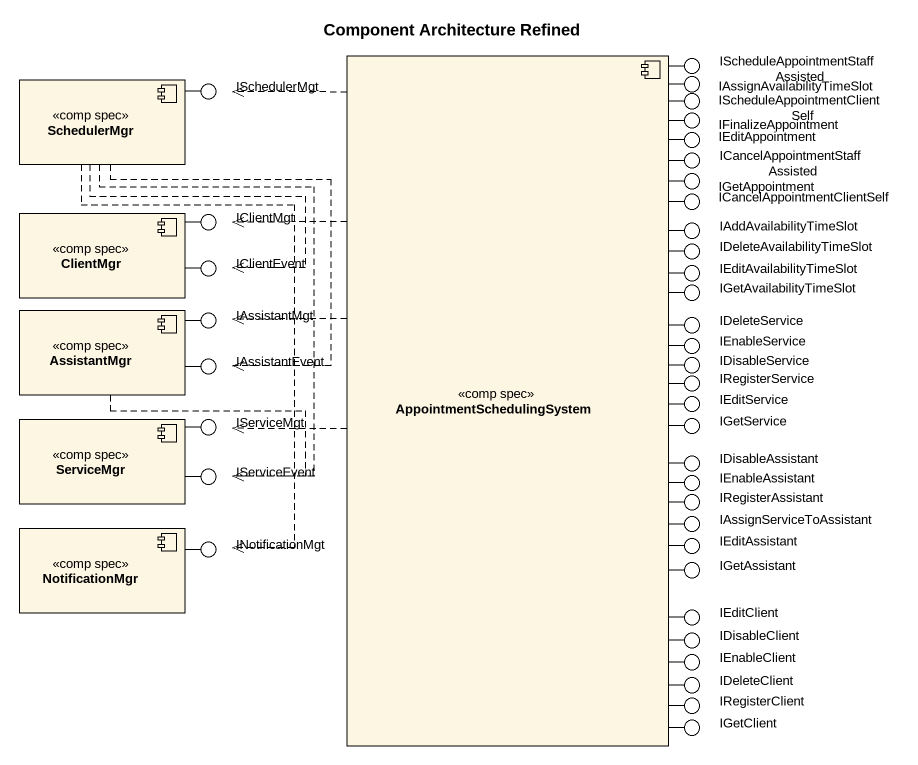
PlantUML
@startuml
title Component Architecture Refined
component AppointmentSchedulingSystem <<comp spec>>
() "IScheduleAppointmentStaffAssisted" as IScheduleAppointmentStaffAss
component SchedulerMgr <<comp spec>>
() ISchedulerMgt
() "IScheduleAppointmentClientSelf" as IScheduleAppointmentClientSe
() IAssignAvailabilityTimeSlot
() IEditAppointment
() "ICancelAppointmentStaffAssisted" as ICancelAppointmentStaffAssis
() IFinalizeAppointment
() ICancelAppointmentClientSelf
component ClientMgr <<comp spec>>
() IClientMgt
() IAddAvailabilityTimeSlot
() IGetAppointment
() IClientEvent
() IDeleteAvailabilityTimeSlot
() IEditAvailabilityTimeSlot
() IGetAvailabilityTimeSlot
component AssistantMgr <<comp spec>>
() IAssistantMgt
() IEnableService
() IDeleteService
() IAssistantEvent
() IRegisterService
() IDisableService
() IEditService
component ServiceMgr <<comp spec>>
() IServiceMgt
() IGetService
() IServiceEvent
() IRegisterAssistant
() IDisableAssistant
() IEnableAssistant
component NotificationMgr <<comp spec>>
() INotificationMgt
() IEditAssistant
() IAssignServiceToAssistant
() IEditClient
() IGetAssistant
() IEnableClient
() IDisableClient
() IRegisterClient
() IDeleteClient
() IGetClient
AppointmentSchedulingSystem -up- IScheduleAppointmentStaffAss
SchedulerMgr -right- ISchedulerMgt
AppointmentSchedulingSystem -up- IScheduleAppointmentClientSe
AppointmentSchedulingSystem -up- IAssignAvailabilityTimeSlot
AppointmentSchedulingSystem -up- IEditAppointment
AppointmentSchedulingSystem -up- ICancelAppointmentStaffAssis
AppointmentSchedulingSystem -up- IFinalizeAppointment
AppointmentSchedulingSystem -up- ICancelAppointmentClientSelf
ClientMgr -right- IClientMgt
AppointmentSchedulingSystem -up- IAddAvailabilityTimeSlot
AppointmentSchedulingSystem -up- IGetAppointment
ClientMgr -right- IClientEvent
AppointmentSchedulingSystem -up- IDeleteAvailabilityTimeSlot
AppointmentSchedulingSystem -up- IEditAvailabilityTimeSlot
AppointmentSchedulingSystem -right- IGetAvailabilityTimeSlot
AssistantMgr -right- IAssistantMgt
AppointmentSchedulingSystem -right- IEnableService
AppointmentSchedulingSystem -right- IDeleteService
AssistantMgr -right- IAssistantEvent
AppointmentSchedulingSystem -right- IRegisterService
AppointmentSchedulingSystem -right- IDisableService
AppointmentSchedulingSystem -right- IEditService
ServiceMgr -right- IServiceMgt
AppointmentSchedulingSystem -right- IGetService
ServiceMgr -right- IServiceEvent
AppointmentSchedulingSystem -right- IRegisterAssistant
AppointmentSchedulingSystem -right- IDisableAssistant
AppointmentSchedulingSystem -right- IEnableAssistant
NotificationMgr -right- INotificationMgt
AppointmentSchedulingSystem -- IEditAssistant
AppointmentSchedulingSystem -- IAssignServiceToAssistant
AppointmentSchedulingSystem -- IEditClient
AppointmentSchedulingSystem -- IGetAssistant
AppointmentSchedulingSystem -- IEnableClient
AppointmentSchedulingSystem -- IDisableClient
AppointmentSchedulingSystem -- IRegisterClient
AppointmentSchedulingSystem -- IDeleteClient
AppointmentSchedulingSystem -- IGetClient
AppointmentSchedulingSystem .up.> ISchedulerMgt
AppointmentSchedulingSystem .left.> IClientMgt
AppointmentSchedulingSystem .left.> IAssistantMgt
AppointmentSchedulingSystem .left.> IServiceMgt
SchedulerMgr ..> IClientEvent
SchedulerMgr ..> IAssistantEvent
SchedulerMgr ..> IServiceEvent
SchedulerMgr ..> INotificationMgt
AssistantMgr ..> IServiceEvent
@enduml
